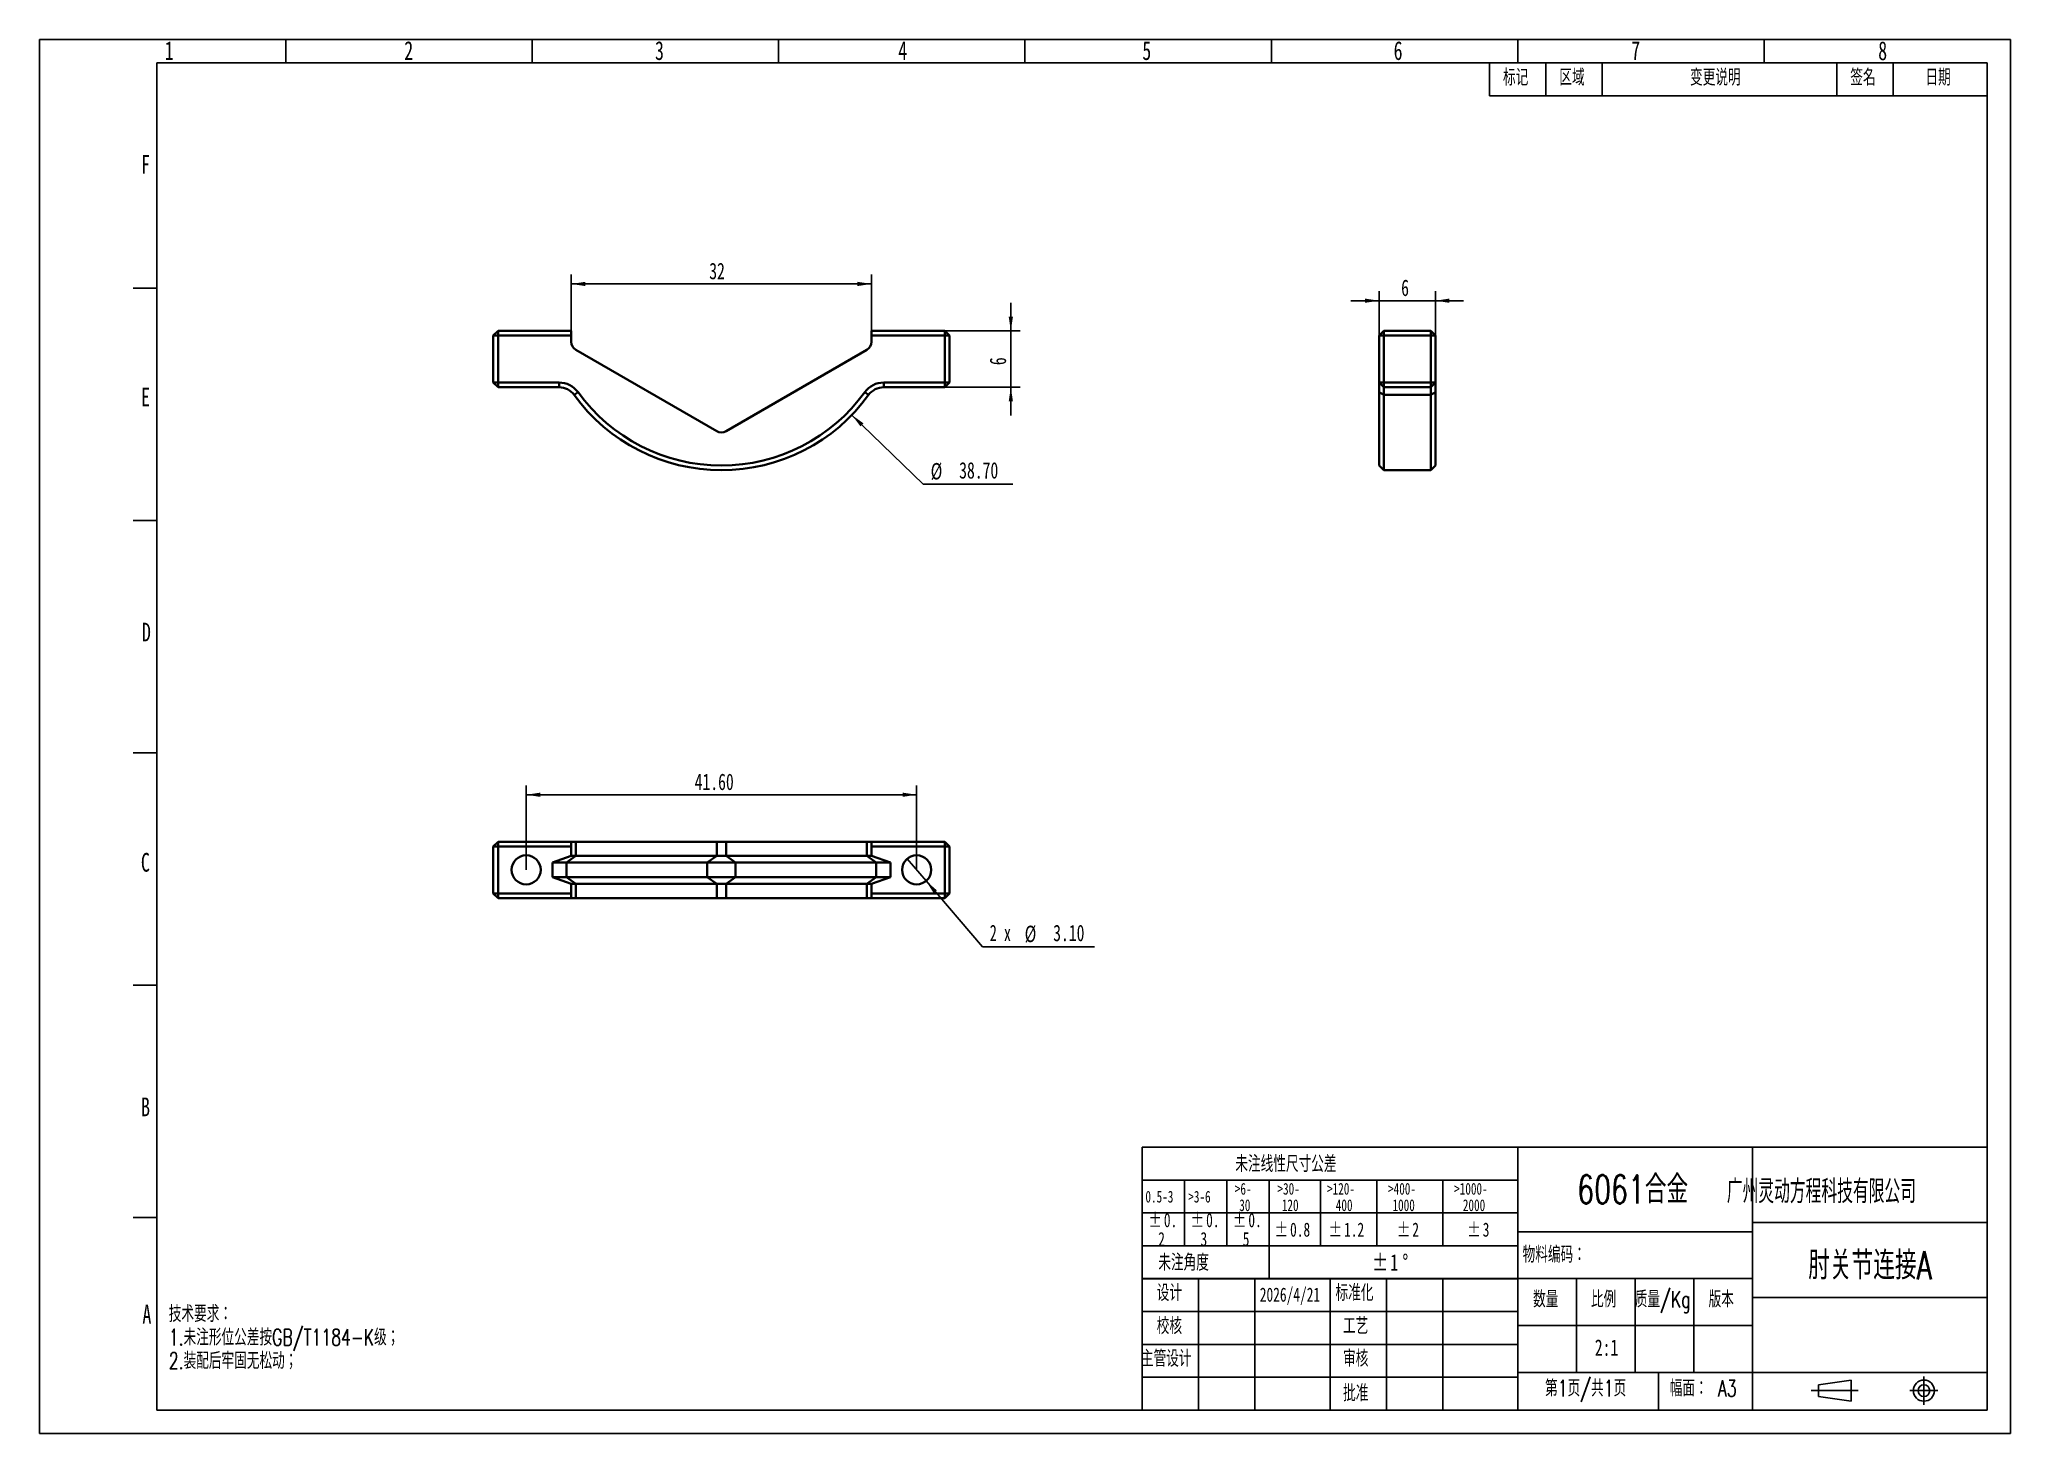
# Model space of a CAD drawing. Header units: millimetres. Extents: x 0 to 420, y 0 to 297.
import ezdxf

# ---------------------------------------------------------------- set-up
doc = ezdxf.new("R2010")
doc.units = ezdxf.units.MM
doc.linetypes.add('CENTERX2', pattern=[20.32, 12.7, -2.54, 2.54, -2.54])
for name, color, linetype in [('中心线', 6, 'CENTERX2'), ('尺寸线', 5, 'Continuous'), ('细实线', 7, 'Continuous')]:
    doc.layers.add(name, color=color, linetype=linetype)
doc.layers.add('图框', color=7, linetype='Continuous', lineweight=50)
doc.layers.add('粗实线', color=7, linetype='Continuous', lineweight=25)
doc.styles.add('SLDTEXTSTYLE0', font='TXT', dxfattribs={"width": 0.7, "bigfont": 'bigfont'})
doc.styles.add('SLDTEXTSTYLE1', font='TXT', dxfattribs={"width": 0.7})
doc.styles.add('SLDTEXTSTYLE2', font='TXT', dxfattribs={"width": 0.610802, "bigfont": 'bigfont'})
doc.styles.add('SLDTEXTSTYLE3', font='TXT', dxfattribs={"width": 0.633333})
doc.dimstyles.new('SLDDIMSTYLE0', dxfattribs={"dimtxt": 3.5, "dimasz": 3, "dimexe": 0, "dimexo": 0.0625, "dimgap": 0.875, "dimtad": 2, "dimlfac": 0.5, "dimrnd": 1e-09, "dimzin": 12, "dimdsep": 46, "dimtxsty": 'SLDTEXTSTYLE1', "dimsah": 1, "dimcen": 0.09, "dimadec": 0, "dimazin": 3, "dimtfac": 1, "dimtmove": 0, "dimatfit": 0, "dimfxl": 0, "dimfrac": 2, "dimtolj": 1, "dimtzin": 12, "dimarcsym": 0})
doc.dimstyles.new('SLDDIMSTYLE1', dxfattribs={"dimtxt": 3.5, "dimasz": 3, "dimexe": 0, "dimexo": 0.0625, "dimgap": 0.875, "dimtad": 2, "dimlfac": 0.5, "dimrnd": 1e-09, "dimzin": 12, "dimdsep": 46, "dimtxsty": 'SLDTEXTSTYLE1', "dimsah": 1, "dimcen": 0.09, "dimadec": 0, "dimazin": 3, "dimtfac": 1, "dimtofl": 0, "dimtmove": 0, "dimatfit": 3, "dimfxl": 0, "dimfrac": 2, "dimtolj": 1, "dimtzin": 12, "dimarcsym": 0})
doc.dimstyles.new('SLDDIMSTYLE2', dxfattribs={"dimtxt": 3.5, "dimasz": 3, "dimexe": 0, "dimexo": 0.0625, "dimgap": 0.875, "dimtad": 2, "dimlfac": 0.5, "dimrnd": 1e-09, "dimzin": 4, "dimdsep": 46, "dimtxsty": 'SLDTEXTSTYLE1', "dimsah": 1, "dimcen": 0, "dimadec": 0, "dimazin": 1, "dimtfac": 1, "dimtofl": 0, "dimtmove": 0, "dimatfit": 3, "dimfxl": 0, "dimfrac": 2, "dimtolj": 1, "dimtzin": 12, "dimarcsym": 0})
doc.dimstyles.new('SLDDIMSTYLE3', dxfattribs={"dimtxt": 3.5, "dimasz": 3, "dimexe": 0, "dimexo": 0.0625, "dimgap": 0.875, "dimtad": 2, "dimlfac": 0.5, "dimrnd": 1e-09, "dimzin": 4, "dimdsep": 46, "dimtxsty": 'SLDTEXTSTYLE1', "dimsah": 1, "dimcen": 0.09, "dimadec": 0, "dimazin": 1, "dimtfac": 1, "dimtofl": 0, "dimtmove": 0, "dimatfit": 3, "dimfxl": 0, "dimfrac": 2, "dimtolj": 1, "dimtzin": 12, "dimarcsym": 0})
doc.dimstyles.new('SLDDIMSTYLE4', dxfattribs={"dimtxt": 3.5, "dimasz": 3, "dimexe": 0, "dimexo": 0.0625, "dimgap": 0.875, "dimtad": 2, "dimlfac": 0.5, "dimrnd": 1e-09, "dimzin": 4, "dimdsep": 46, "dimtxsty": 'SLDTEXTSTYLE1', "dimblk1": 'NONE', "dimsah": 1, "dimcen": 0, "dimadec": 0, "dimazin": 1, "dimtfac": 1, "dimtmove": 0, "dimatfit": 3, "dimldrblk": 'NONE', "dimfxl": 0, "dimfrac": 2, "dimtolj": 1, "dimtzin": 12, "dimarcsym": 0})

# ---------------------------------------------------------------- blocks, each defined once
blk = doc.blocks.new('SW_TABLEANNOTATION_0')
at = {"layer": '细实线', "color": 0}
for p, q in [((0, 0), (0, -7)), ((0, 0), (12, 0)), ((0, 0), (0, -7)), ((106, 0), (0, 0)), ((12, 0), (12, -7)), ((12, 0), (24, 0)), ((24, 0), (24, -7)), ((24, 0), (74, 0)), ((74, 0), (74, -7)), ((74, 0), (86, 0)), ((86, 0), (86, -7)), ((86, 0), (106, 0)), ((106, 0), (106, -7)), ((106, -7), (106, 0)), ((0, -7), (12, -7)), ((0, -7), (106, -7)), ((12, -7), (24, -7)), ((24, -7), (74, -7)), ((74, -7), (86, -7)), ((86, -7), (106, -7))]:
    blk.add_line(p, q, dxfattribs=at)
at = {"layer": '细实线', "color": 0, "char_height": 3.5, "attachment_point": 1, "style": 'SLDTEXTSTYLE0'}
for s, insert in [('标记', (2.85, -1.34)), ('区域', (14.85, -1.34)), ('变更说明', (42.7, -1.34)), ('签名', (76.85, -1.34)), ('日期', (92.85, -1.34))]:
    blk.add_mtext(s, dxfattribs=dict(at, insert=insert))
blk = doc.blocks.new('SW_TABLEANNOTATION_1')
at = {"layer": '细实线', "color": 0}
for p, q in [((0, 0), (0, -7)), ((0, 0), (9, 0)), ((9, 0), (18, 0)), ((18, 0), (27, 0)), ((27, 0), (38, 0)), ((38, 0), (50, 0)), ((50, 0), (64, 0)), ((64, 0), (80, 0)), ((80, 0), (80, -7)), ((0, -7), (0, -14)), ((0, -7), (9, -7)), ((9, -7), (9, -14)), ((9, -7), (18, -7)), ((18, -7), (18, -14)), ((18, -7), (27, -7)), ((27, -7), (27, -14)), ((27, -7), (38, -7)), ((38, -7), (38, -14)), ((38, -7), (50, -7)), ((50, -7), (50, -14)), ((50, -7), (64, -7)), ((64, -7), (64, -14)), ((64, -7), (80, -7)), ((80, -7), (80, -14)), ((0, -14), (0, -21)), ((0, -14), (9, -14)), ((9, -14), (9, -21)), ((9, -14), (18, -14)), ((18, -14), (18, -21)), ((18, -14), (27, -14)), ((27, -14), (27, -21)), ((27, -14), (38, -14)), ((38, -14), (38, -21)), ((38, -14), (50, -14)), ((50, -14), (50, -21)), ((50, -14), (64, -14)), ((64, -14), (64, -21)), ((64, -14), (80, -14)), ((80, -14), (80, -21)), ((0, -21), (0, -28)), ((0, -21), (9, -21)), ((9, -21), (18, -21)), ((18, -21), (27, -21)), ((27, -21), (27, -28)), ((27, -21), (27, -28)), ((27, -21), (38, -21)), ((38, -21), (50, -21)), ((50, -21), (64, -21)), ((64, -21), (80, -21)), ((80, -21), (80, -28)), ((0, -28), (9, -28)), ((9, -28), (18, -28)), ((18, -28), (27, -28)), ((27, -28), (38, -28)), ((38, -28), (50, -28)), ((50, -28), (64, -28)), ((64, -28), (80, -28))]:
    blk.add_line(p, q, dxfattribs=at)
at = {"layer": '细实线', "color": 0, "attachment_point": 1}
for s, insert, char_height, style in [('未注线性尺寸公差', (19.82, -1.79), 3.5, 'SLDTEXTSTYLE0'), ('>6-', (19.71, -7.6), 2.5, 'SLDTEXTSTYLE1'), ('>30-', (28.79, -7.6), 2.5, 'SLDTEXTSTYLE1'), ('>120-', (39.36, -7.6), 2.5, 'SLDTEXTSTYLE1'), ('>400-', (52.36, -7.6), 2.5, 'SLDTEXTSTYLE1'), ('>1000-', (66.44, -7.6), 2.5, 'SLDTEXTSTYLE1'), ('0.5-3', (0.66, -9.28), 2.5, 'SLDTEXTSTYLE1'), ('>3-6', (9.79, -9.28), 2.5, 'SLDTEXTSTYLE1'), ('30', (20.65, -11.1), 2.5, 'SLDTEXTSTYLE1'), ('120', (29.72, -11.1), 2.5, 'SLDTEXTSTYLE1'), ('400', (41.22, -11.1), 2.5, 'SLDTEXTSTYLE1'), ('1000', (53.3, -11.1), 2.5, 'SLDTEXTSTYLE1'), ('2000', (68.3, -11.1), 2.5, 'SLDTEXTSTYLE1'), ('%%p', (1.3, -14.03), 3, 'SLDTEXTSTYLE1'), ('0.', (4.59, -14.03), 3, 'SLDTEXTSTYLE1'), ('%%p', (10.3, -14.03), 3, 'SLDTEXTSTYLE1'), ('0.', (13.59, -14.03), 3, 'SLDTEXTSTYLE1'), ('%%p', (19.3, -14.03), 3, 'SLDTEXTSTYLE1'), ('0.', (22.59, -14.03), 3, 'SLDTEXTSTYLE1'), ('%%p', (28.19, -16.05), 3, 'SLDTEXTSTYLE1'), ('0.8', (31.48, -16.05), 3, 'SLDTEXTSTYLE1'), ('%%p', (39.69, -16.05), 3, 'SLDTEXTSTYLE1'), ('1.2', (42.98, -16.05), 3, 'SLDTEXTSTYLE1'), ('%%p', (54.25, -16.05), 3, 'SLDTEXTSTYLE1'), ('2', (57.53, -16.05), 3, 'SLDTEXTSTYLE1'), ('%%p', (69.25, -16.05), 3, 'SLDTEXTSTYLE1'), ('3', (72.53, -16.05), 3, 'SLDTEXTSTYLE1'), ('2', (3.39, -18.06), 3, 'SLDTEXTSTYLE1'), ('3', (12.39, -18.06), 3, 'SLDTEXTSTYLE1'), ('5', (21.39, -18.06), 3, 'SLDTEXTSTYLE1'), ('未注角度', (3.41, -22.79), 3.5, 'SLDTEXTSTYLE0'), ('%%p', (49.01, -22.79), 3.5, 'SLDTEXTSTYLE1'), ('1', (52.84, -22.79), 3.5, 'SLDTEXTSTYLE1'), ('%%d', (55.43, -22.79), 3.5, 'SLDTEXTSTYLE1')]:
    blk.add_mtext(s, dxfattribs=dict(at, insert=insert, char_height=char_height, style=style))
blk = doc.blocks.new('_D')
at = {"layer": '尺寸线'}
for p, q in [((206.98, 234.91), (206.98, 240.91)), ((192.91, 234.91), (208.98, 234.91)), ((206.98, 234.91), (206.98, 222.91)), ((192.91, 222.91), (208.98, 222.91)), ((206.98, 222.91), (206.98, 216.91))]:
    blk.add_line(p, q, dxfattribs=at)
for points in [[(206.98, 234.91), (207.43, 237.91), (206.53, 237.91)], [(206.98, 222.91), (206.53, 219.91), (207.43, 219.91)]]:
    blk.add_solid(points, dxfattribs=at)
at = {"layer": '尺寸线', "insert": (202.47, 227.61), "char_height": 3.5, "attachment_point": 1, "rotation": 90, "style": 'SLDTEXTSTYLE1'}
blk.add_mtext('6', dxfattribs=at)
blk = doc.blocks.new('_D_1')
at = {"layer": '尺寸线'}
for p, q in [((113.31, 233.91), (113.31, 246.91)), ((177.31, 244.91), (113.31, 244.91)), ((177.31, 234.91), (177.31, 246.91))]:
    blk.add_line(p, q, dxfattribs=at)
for points in [[(113.31, 244.91), (116.31, 244.46), (116.31, 245.36)], [(177.31, 244.91), (174.31, 245.36), (174.31, 244.46)]]:
    blk.add_solid(points, dxfattribs=at)
at = {"layer": '尺寸线', "insert": (142.72, 249.42), "char_height": 3.5, "attachment_point": 1, "style": 'SLDTEXTSTYLE1'}
blk.add_mtext('32', dxfattribs=at)
blk = doc.blocks.new('_D_2')
at = {"layer": '尺寸线'}
for p, q in [((173.1, 216.99), (188.31, 202.25)), ((188.31, 202.25), (207.38, 202.25))]:
    blk.add_line(p, q, dxfattribs=at)
blk.add_solid([(173.1, 216.99), (174.94, 214.58), (175.57, 215.23)], dxfattribs=at)
at = {"layer": '尺寸线', "char_height": 3.5, "attachment_point": 1, "style": 'SLDTEXTSTYLE1'}
for s, insert in [('%%c', (189.9, 206.76)), ('38.70', (195.97, 206.95))]:
    blk.add_mtext(s, dxfattribs=dict(at, insert=insert))
blk = doc.blocks.new('_D_3')
at = {"layer": '尺寸线'}
for p, q in [((285.44, 241.34), (279.44, 241.34)), ((285.44, 233.91), (285.44, 243.34)), ((297.44, 241.34), (285.44, 241.34)), ((297.44, 233.91), (297.44, 243.34)), ((297.44, 241.34), (303.44, 241.34))]:
    blk.add_line(p, q, dxfattribs=at)
for points in [[(285.44, 241.34), (282.44, 241.79), (282.44, 240.89)], [(297.44, 241.34), (300.44, 240.89), (300.44, 241.79)]]:
    blk.add_solid(points, dxfattribs=at)
at = {"layer": '尺寸线', "insert": (290.15, 245.85), "char_height": 3.5, "attachment_point": 1, "style": 'SLDTEXTSTYLE1'}
blk.add_mtext('6', dxfattribs=at)
blk = doc.blocks.new('_D_4')
at = {"layer": '尺寸线'}
for p, q in [((103.71, 120.09), (103.71, 138.09)), ((186.91, 136.09), (103.71, 136.09)), ((186.91, 120.09), (186.91, 138.09))]:
    blk.add_line(p, q, dxfattribs=at)
for points in [[(103.71, 136.09), (106.71, 135.64), (106.71, 136.54)], [(186.91, 136.09), (183.91, 136.54), (183.91, 135.64)]]:
    blk.add_solid(points, dxfattribs=at)
at = {"layer": '尺寸线', "insert": (139.61, 140.6), "char_height": 3.5, "attachment_point": 1, "style": 'SLDTEXTSTYLE1'}
blk.add_mtext('41.60', dxfattribs=at)
blk = doc.blocks.new('_D_5')
at = {"layer": '尺寸线'}
for p, q in [((184.9, 122.44), (188.92, 117.73)), ((188.92, 117.73), (200.91, 103.69)), ((200.91, 103.69), (224.81, 103.69))]:
    blk.add_line(p, q, dxfattribs=at)
blk.add_solid([(188.92, 117.73), (190.53, 115.15), (191.21, 115.74)], dxfattribs=at)
at = {"layer": '尺寸线', "char_height": 3.5, "attachment_point": 1}
for s, insert, style in [('2 x', (202.49, 108.4), 'SLDTEXTSTYLE3'), ('%%c', (209.93, 108.2), 'SLDTEXTSTYLE1'), ('3.10', (216, 108.4), 'SLDTEXTSTYLE1')]:
    blk.add_mtext(s, dxfattribs=dict(at, insert=insert, style=style))
blk = doc.blocks.new('_None')

msp = doc.modelspace()

# ---------------------------------------------------------------- linework, layer by layer
at = {"color": 7, "linetype": 'Continuous', "lineweight": 35}
for p, q in [((96.712, 233.908), (97.712, 234.908)), ((96.712, 223.908), (96.712, 233.908)), ((96.712, 233.908), (97.712, 233.908)), ((97.712, 233.908), (97.712, 234.908)), ((97.712, 234.908), (113.312, 234.908)), ((97.712, 233.908), (97.712, 223.908)), ((113.312, 233.908), (97.712, 233.908)), ((113.312, 234.908), (113.312, 233.908)), ((113.312, 232.608), (113.312, 233.908)), ((177.312, 234.908), (192.912, 234.908)), ((177.312, 233.908), (177.312, 234.908)), ((177.312, 233.908), (177.312, 232.608)), ((192.912, 233.908), (177.312, 233.908)), ((192.912, 234.908), (192.912, 233.908)), ((193.912, 233.908), (192.912, 234.908)), ((192.912, 223.908), (192.912, 233.908)), ((193.912, 233.908), (192.912, 233.908)), ((193.912, 233.908), (193.912, 223.908)), ((286.441, 234.908), (285.441, 233.908)), ((285.441, 223.908), (285.441, 233.908)), ((285.441, 233.908), (286.441, 233.908)), ((286.441, 234.908), (286.441, 233.908)), ((286.441, 234.908), (296.441, 234.908)), ((296.441, 233.908), (286.441, 233.908)), ((286.441, 233.908), (286.441, 223.908)), ((296.441, 233.908), (296.441, 234.908)), ((297.441, 233.908), (296.441, 234.908)), ((296.441, 223.908), (296.441, 233.908)), ((296.441, 233.908), (297.441, 233.908)), ((297.441, 233.908), (297.441, 223.908)), ((144.312, 213.556), (114.312, 230.876)), ((176.312, 230.876), (146.312, 213.556)), ((96.712, 223.908), (97.712, 223.908)), ((96.712, 223.908), (97.712, 222.908)), ((97.712, 223.908), (110.712, 223.908)), ((97.712, 222.908), (97.712, 223.908)), ((110.712, 222.908), (97.712, 222.908)), ((110.712, 222.908), (110.712, 223.908)), ((179.912, 223.908), (192.912, 223.908)), ((179.912, 222.908), (179.912, 223.908)), ((192.912, 222.908), (179.912, 222.908)), ((193.912, 223.908), (192.912, 223.908)), ((192.912, 222.908), (192.912, 223.908)), ((192.912, 222.908), (193.912, 223.908)), ((285.441, 223.908), (286.441, 223.908)), ((285.441, 223.908), (286.441, 222.908)), ((285.441, 221.838), (285.441, 223.908)), ((286.441, 223.908), (296.441, 223.908)), ((286.441, 222.908), (286.441, 223.908)), ((296.441, 222.908), (286.441, 222.908)), ((286.441, 222.908), (286.441, 221.252)), ((296.441, 223.908), (296.441, 222.908)), ((296.441, 223.908), (297.441, 223.908)), ((296.441, 222.908), (297.441, 223.908)), ((296.441, 221.252), (296.441, 222.908)), ((297.441, 223.908), (297.441, 221.838)), ((113.953, 221.252), (114.764, 221.838)), ((176.671, 221.252), (175.86, 221.838)), ((285.441, 221.838), (286.441, 221.252)), ((285.441, 206.23), (285.441, 221.838)), ((296.441, 221.252), (286.441, 221.252)), ((286.441, 221.252), (286.441, 205.23)), ((296.441, 221.252), (297.441, 221.838)), ((296.441, 205.23), (296.441, 221.252)), ((297.441, 221.838), (297.441, 206.23)), ((285.441, 206.23), (286.441, 205.23)), ((296.441, 205.23), (297.441, 206.23)), ((286.441, 205.23), (296.441, 205.23)), ((97.712, 126.086), (96.712, 125.086)), ((97.712, 125.086), (97.712, 126.086)), ((97.712, 126.086), (113.312, 126.086)), ((113.312, 126.086), (113.312, 125.086)), ((114.312, 126.086), (113.312, 126.086)), ((114.312, 123.086), (114.312, 126.086)), ((144.312, 126.086), (114.312, 126.086)), ((144.312, 123.086), (144.312, 126.086)), ((146.312, 126.086), (144.312, 126.086)), ((146.312, 123.086), (146.312, 126.086)), ((176.312, 126.086), (146.312, 126.086)), ((176.312, 123.086), (176.312, 126.086)), ((177.312, 126.086), (176.312, 126.086)), ((177.312, 126.086), (192.912, 126.086)), ((177.312, 125.086), (177.312, 126.086)), ((192.912, 126.086), (193.912, 125.086)), ((192.912, 126.086), (192.912, 125.086)), ((97.712, 125.086), (96.712, 125.086)), ((96.712, 115.086), (96.712, 125.086)), ((113.312, 125.086), (97.712, 125.086)), ((97.712, 125.086), (97.712, 115.086)), ((113.312, 123.086), (109.312, 121.63)), ((114.312, 123.086), (112.312, 121.63)), ((113.312, 123.086), (113.312, 125.086)), ((114.312, 123.086), (113.312, 123.086)), ((144.312, 123.086), (114.312, 123.086)), ((144.312, 123.086), (142.312, 121.63)), ((146.312, 123.086), (144.312, 123.086)), ((176.312, 123.086), (146.312, 123.086)), ((146.312, 123.086), (148.312, 121.63)), ((177.312, 123.086), (176.312, 123.086)), ((176.312, 123.086), (178.312, 121.63)), ((192.912, 125.086), (177.312, 125.086)), ((177.312, 123.086), (177.312, 125.086)), ((177.312, 123.086), (181.312, 121.63)), ((192.912, 125.086), (193.912, 125.086)), ((192.912, 115.086), (192.912, 125.086)), ((193.912, 125.086), (193.912, 115.086)), ((109.312, 121.63), (109.312, 118.542)), ((112.312, 121.63), (109.312, 121.63)), ((109.312, 118.542), (113.312, 117.086)), ((112.312, 118.542), (109.312, 118.542)), ((112.312, 121.63), (112.312, 118.542)), ((142.312, 121.63), (112.312, 121.63)), ((112.312, 118.542), (114.312, 117.086)), ((142.312, 118.542), (112.312, 118.542)), ((142.312, 121.63), (142.312, 118.542)), ((148.312, 121.63), (142.312, 121.63)), ((142.312, 118.542), (144.312, 117.086)), ((148.312, 118.542), (142.312, 118.542)), ((148.312, 118.542), (146.312, 117.086)), ((178.312, 121.63), (148.312, 121.63)), ((148.312, 121.63), (148.312, 118.542)), ((178.312, 118.542), (148.312, 118.542)), ((178.312, 118.542), (176.312, 117.086)), ((181.312, 118.542), (177.312, 117.086)), ((181.312, 121.63), (178.312, 121.63)), ((178.312, 121.63), (178.312, 118.542)), ((181.312, 118.542), (178.312, 118.542)), ((181.312, 121.63), (181.312, 118.542)), ((96.712, 115.086), (97.712, 115.086)), ((96.712, 115.086), (97.712, 114.086)), ((97.712, 115.086), (113.312, 115.086)), ((97.712, 114.086), (97.712, 115.086)), ((113.312, 114.086), (97.712, 114.086)), ((113.312, 115.086), (113.312, 117.086)), ((114.312, 117.086), (113.312, 117.086)), ((113.312, 115.086), (113.312, 114.086)), ((114.312, 114.086), (113.312, 114.086)), ((114.312, 114.086), (114.312, 117.086)), ((144.312, 117.086), (114.312, 117.086)), ((144.312, 114.086), (114.312, 114.086)), ((144.312, 114.086), (144.312, 117.086)), ((146.312, 117.086), (144.312, 117.086)), ((146.312, 114.086), (144.312, 114.086)), ((176.312, 117.086), (146.312, 117.086)), ((146.312, 114.086), (146.312, 117.086)), ((176.312, 114.086), (146.312, 114.086)), ((177.312, 117.086), (176.312, 117.086)), ((176.312, 114.086), (176.312, 117.086)), ((177.312, 114.086), (176.312, 114.086)), ((177.312, 115.086), (177.312, 117.086)), ((177.312, 115.086), (192.912, 115.086)), ((177.312, 114.086), (177.312, 115.086)), ((192.912, 114.086), (177.312, 114.086)), ((193.912, 115.086), (192.912, 115.086)), ((193.912, 115.086), (192.912, 114.086)), ((192.912, 115.086), (192.912, 114.086))]:
    msp.add_line(p, q, dxfattribs=at)
for centre in [(103.712, 120.086), (186.912, 120.086)]:
    msp.add_circle(centre, 3.1, dxfattribs=at)
for centre, radius, start, end in [((115.312, 232.608), 2, 180, 240), ((175.312, 232.608), 2, 300, 0), ((110.712, 218.908), 5, 35.87205, 90), ((110.712, 218.908), 4, 35.87205, 90), ((179.912, 218.908), 5, 90, 144.12795), ((179.912, 218.908), 4, 90, 144.12795), ((145.312, 243.929), 38.699, 215.87205, 324.12795), ((145.312, 243.929), 37.699, 215.87205, 324.12795), ((145.312, 215.288), 2, 240, 300)]:
    msp.add_arc(centre, radius, start, end, dxfattribs=at)
at = {"layer": '中心线'}
for p, q in [((377.543, 9.15), (387.543, 9.15)), ((398.532, 9.15), (404.532, 9.15)), ((401.532, 12.15), (401.532, 6.15))]:
    msp.add_line(p, q, dxfattribs=at)
at = {"layer": '粗实线'}
for p, q in [((25, 292), (25, 5)), ((25, 292), (415, 292)), ((415, 292), (415, 5)), ((235, 61), (415, 61)), ((235, 61), (235, 5)), ((379.043, 10.4), (386.043, 11.4)), ((379.043, 10.4), (379.043, 7.9)), ((386.043, 11.4), (386.043, 6.9)), ((25, 5), (415, 5)), ((379.043, 7.9), (386.043, 6.9))]:
    msp.add_line(p, q, dxfattribs=at)
for radius in [2.25, 1.25]:
    msp.add_circle((401.532, 9.15), radius, dxfattribs=at)
at = {"layer": '细实线'}
for p, q in [((0, 297), (420, 297)), ((0, 297), (0, 0)), ((52.5, 292), (52.5, 297)), ((105, 292), (105, 297)), ((157.5, 292), (157.5, 297)), ((210, 292), (210, 297)), ((262.5, 292), (262.5, 297)), ((315, 292), (315, 297)), ((367.5, 292), (367.5, 297)), ((420, 297), (420, 0)), ((25, 244), (20, 244)), ((25, 194.5), (20, 194.5)), ((25, 145), (20, 145)), ((25, 95.5), (20, 95.5)), ((315, 61), (315, 5)), ((365, 61), (365, 5)), ((25, 46), (20, 46)), ((315, 43), (365, 43)), ((415, 45), (365, 45)), ((235, 33), (315, 33)), ((247, 5), (247, 33)), ((259, 33), (259, 5)), ((275, 5), (275, 33)), ((287, 5), (287, 33)), ((299, 33), (299, 5)), ((315, 33), (365, 33)), ((327.5, 33), (327.5, 13)), ((340, 33), (340, 13)), ((352.5, 33), (352.5, 13)), ((235, 26), (315, 26)), ((415, 29), (365, 29)), ((365, 23), (315, 23)), ((235, 19), (315, 19)), ((365, 13), (315, 13)), ((345, 5), (345, 13)), ((365, 13), (415, 13)), ((315, 12), (235, 12)), ((0, 0), (420, 0))]:
    msp.add_line(p, q, dxfattribs=at)

# ---------------------------------------------------------------- block references
for name, p in [('SW_TABLEANNOTATION_0', (309, 292)), ('SW_TABLEANNOTATION_1', (234.998, 60.999))]:
    msp.add_blockref(name, p, dxfattribs=at)

# ---------------------------------------------------------------- texts
at = {"layer": '图框'}
for s, insert, char_height, attachment_point, style in [('1', (26.703, 296.623), 4, 1, 'SLDTEXTSTYLE1'), ('2', (77.733, 296.623), 4, 1, 'SLDTEXTSTYLE1'), ('3', (131.163, 296.623), 4, 1, 'SLDTEXTSTYLE1'), ('4', (182.99, 296.623), 4, 1, 'SLDTEXTSTYLE1'), ('5', (234.993, 296.623), 4, 1, 'SLDTEXTSTYLE1'), ('6', (288.543, 296.623), 4, 1, 'SLDTEXTSTYLE1'), ('7', (339.164, 296.623), 4, 1, 'SLDTEXTSTYLE1'), ('8', (391.796, 296.589), 4, 1, 'SLDTEXTSTYLE1'), ('F', (21.664, 272.403), 4, 1, 'SLDTEXTSTYLE1'), ('E', (21.664, 222.811), 4, 1, 'SLDTEXTSTYLE1'), ('D', (21.842, 172.741), 4, 1, 'SLDTEXTSTYLE1'), ('C', (21.62, 123.701), 4, 1, 'SLDTEXTSTYLE1'), ('B', (21.664, 71.591), 4, 1, 'SLDTEXTSTYLE1'), ('6061合金', (339.492, 55.024), 6, 2, 'SLDTEXTSTYLE0'), ('广州灵动方程科技有限公司', (359.538, 54.079), 5, 1, 'SLDTEXTSTYLE2'), ('物料编码：', (316.024, 39.886), 3.5, 1, 'SLDTEXTSTYLE0'), ('肘关节连接A', (390.042, 38.839), 6, 2, 'SLDTEXTSTYLE0'), ('设计', (238.07, 31.74), 3.5, 1, 'SLDTEXTSTYLE0'), ('2026/4/21', (260.026, 31.105), 3, 1, 'SLDTEXTSTYLE1'), ('标准化', (276.164, 31.74), 3.5, 1, 'SLDTEXTSTYLE0'), ('数量', (318.26, 30.366), 3.5, 1, 'SLDTEXTSTYLE0'), ('比例', (330.595, 30.366), 3.5, 1, 'SLDTEXTSTYLE0'), ('质量/Kg', (339.927, 30.366), 3.5, 1, 'SLDTEXTSTYLE0'), ('版本', (355.651, 30.366), 3.5, 1, 'SLDTEXTSTYLE0'), ('A', (21.945, 27.434), 4, 1, 'SLDTEXTSTYLE1'), ('技术要求：', (27.561, 27.272), 3.5, 1, 'SLDTEXTSTYLE0'), ('1.未注形位公差按GB/T1184-K级；', (27.561, 22.272), 3.5, 1, 'SLDTEXTSTYLE0'), ('校核', (238.07, 24.682), 3.5, 1, 'SLDTEXTSTYLE0'), ('工艺', (277.77, 24.682), 3.5, 1, 'SLDTEXTSTYLE0'), ('2.装配后牢固无松动；', (27.561, 17.272), 3.5, 1, 'SLDTEXTSTYLE0'), ('主管设计', (234.696, 17.73), 3.5, 1, 'SLDTEXTSTYLE0'), ('审核', (277.77, 17.765), 3.5, 1, 'SLDTEXTSTYLE0'), ('2:1', (331.406, 20.064), 3.5, 1, 'SLDTEXTSTYLE1'), ('批准', (277.77, 10.39), 3.5, 1, 'SLDTEXTSTYLE0'), ('第1页/共1页', (320.814, 11.406), 3.5, 1, 'SLDTEXTSTYLE0'), ('幅面： A3', (347.372, 11.406), 3.5, 1, 'SLDTEXTSTYLE0')]:
    msp.add_mtext(s, dxfattribs=dict(at, insert=insert, char_height=char_height, attachment_point=attachment_point, style=style))

# ---------------------------------------------------------------- dimensions: what is measured, and where the dimension line sits
at = {"layer": '尺寸线'}
dim = msp.add_diameter_dim_2p(p1=(117.526, 270.864), p2=(173.099, 216.993), dimstyle='SLDDIMSTYLE2', dxfattribs=at)
dim.commit()
dim.dimension.update_dxf_attribs({"geometry": '_D_2', "text_midpoint": (198.638, 205.54), "dimtype": 163})
for base, p1, p2, dimstyle, picture, middle in [((113.312, 244.908), (177.312, 234.908), (113.312, 233.908), 'SLDDIMSTYLE1', '_D_1', (145.312, 244.908)), ((285.441, 241.335), (297.441, 233.908), (285.441, 233.908), 'SLDDIMSTYLE0', '_D_3', (291.441, 241.335)), ((103.712, 136.086), (186.912, 120.086), (103.712, 120.086), 'SLDDIMSTYLE3', '_D_4', (145.312, 136.086))]:
    dim = msp.add_linear_dim(base=base, p1=p1, p2=p2, dimstyle=dimstyle, dxfattribs=at)
    dim.commit()
    dim.dimension.update_dxf_attribs({"geometry": picture, "text_midpoint": middle, "dimtype": 160})
dim = msp.add_linear_dim(base=(206.984, 222.908), p1=(192.912, 234.908), p2=(192.912, 222.908), angle=90, dimstyle='SLDDIMSTYLE0', dxfattribs=at)
dim.commit()
dim.dimension.update_dxf_attribs({"geometry": '_D', "text_midpoint": (206.984, 228.908), "dimtype": 160})
dim = msp.add_diameter_dim_2p(p1=(184.899, 122.444), p2=(188.925, 117.728), text='2 x <>', dimstyle='SLDDIMSTYLE4', dxfattribs=at)
dim.commit()
dim.dimension.update_dxf_attribs({"geometry": '_D_5', "text_midpoint": (213.653, 106.987), "dimtype": 163})

doc.saveas('drawing.dxf')
